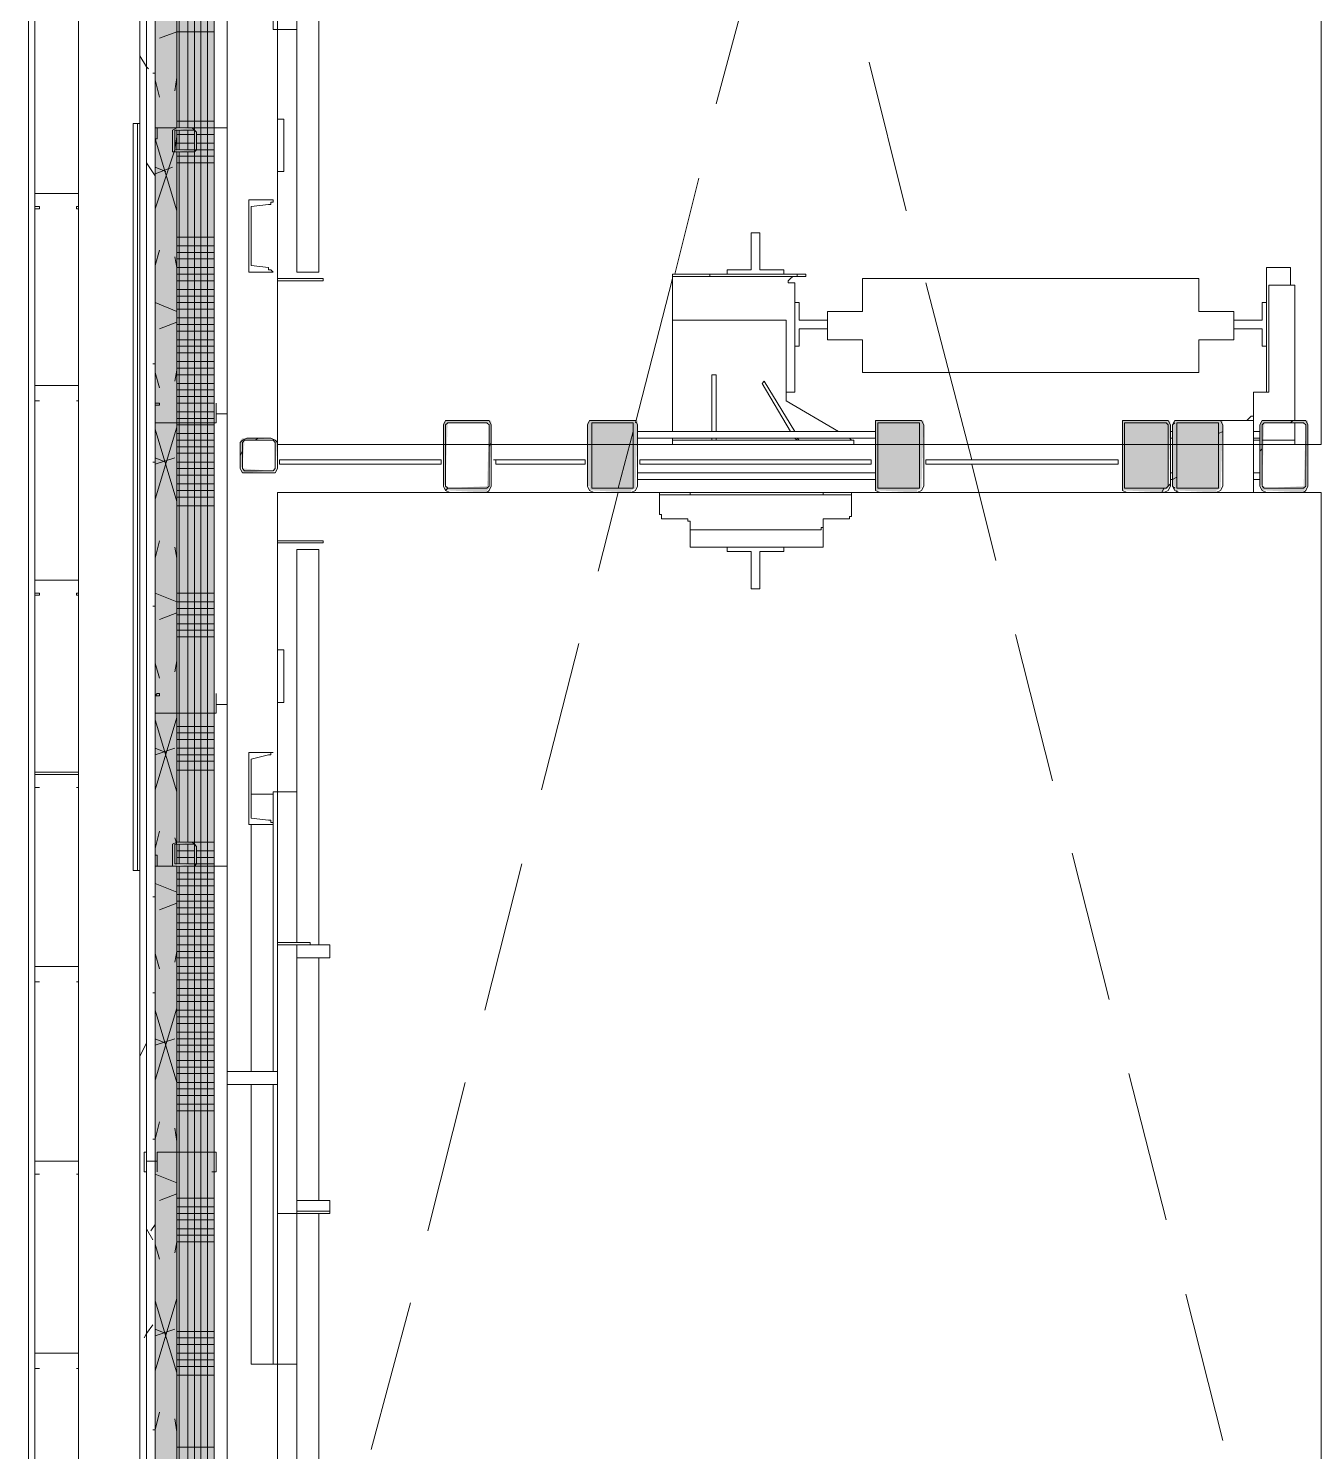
# Model space of a CAD drawing. Header units: metres. Extents: x 98 to 337, y -7 to 53.
# Drawn here: x 141.46 to 144.158, y 26.959 to 29.944 of the extents above; entities that cross this region are included whole.
import ezdxf

# ---------------------------------------------------------------- set-up
doc = ezdxf.new("R2010")
doc.units = ezdxf.units.M
doc.layers.add('PDF_Geometry', color=7, linetype='Continuous', lineweight=0, true_color=0xaaaaaa)
doc.layers.add('PDF_Solid Fills', color=7, linetype='Continuous', lineweight=0, true_color=0xffffff)

msp = doc.modelspace()

# ---------------------------------------------------------------- hatches: boundary and pattern name
at = {"layer": 'PDF_Solid Fills', "lineweight": 0, "transparency": 33554559}
for points in [[(141.7713, 25.4835), (141.7713, 35.522), (141.7255, 35.522), (141.7255, 25.4835)], [(141.7713, 25.4835), (141.7713, 35.522), (141.7255, 35.522), (141.7255, 25.4835)], [(142.3303, 28.9839), (142.3348, 28.9885), (142.3394, 29.1168), (142.4265, 29.1168), (142.4219, 28.9839), (142.3394, 28.9793), (142.3394, 28.9839), (142.3348, 28.9839), (142.3348, 28.9747), (142.344, 28.9747), (142.4212, 28.9702), (142.4219, 28.9702), (142.4219, 28.9747), (142.4265, 28.9793), (142.431, 29.1214), (142.3348, 29.1214), (142.3303, 29.1168)], [(142.6327, 28.9839), (142.6372, 28.9839), (142.6372, 28.9747), (142.6464, 28.9747), (142.7236, 28.9702), (142.7243, 28.9702), (142.7243, 28.9747), (142.7335, 28.9793), (142.738, 29.1214), (142.6372, 29.1214), (142.6327, 29.1168)], [(143.2374, 28.9747), (143.2466, 28.9747), (143.3238, 28.9702), (143.3245, 28.9702), (143.3245, 28.9747), (143.3337, 28.9793), (143.3382, 29.1196), (143.3382, 29.1214), (143.2374, 29.1214)], [(143.7552, 28.9747), (143.7643, 28.9747), (143.8415, 28.9702), (143.8422, 28.9702), (143.8422, 28.9747), (143.8514, 28.9793), (143.8559, 29.1214), (143.7552, 29.1214)], [(143.8605, 28.9839), (143.8651, 28.9839), (143.8651, 28.9747), (143.8743, 28.9747), (143.9515, 28.9702), (143.9521, 28.9702), (143.9521, 28.9747), (143.9613, 28.9793), (143.9659, 29.1214), (143.8651, 29.1214), (143.8605, 29.1168)], [(144.0438, 28.9839), (144.0484, 28.9885), (144.053, 29.1168), (144.14, 29.1168), (144.1354, 28.9839), (144.053, 28.9793), (144.053, 28.9839), (144.0484, 28.9839), (144.0484, 28.9747), (144.0576, 28.9747), (144.1348, 28.9702), (144.1354, 28.9702), (144.1354, 28.9747), (144.14, 28.9793), (144.1446, 29.1214), (144.0484, 29.1214), (144.0438, 29.1168)]]:
    msp.add_hatch(color=256, dxfattribs=at).paths.add_polyline_path(points)
h = msp.add_hatch(color=256, dxfattribs=at)
h.paths.add_polyline_path([(141.7713, 34.9447), (141.8491, 34.9447), (141.8491, 35.4441), (141.7713, 35.4441)])
h.paths.add_polyline_path([(141.8034, 28.1913), (141.7713, 28.1867), (141.7713, 26.8809), (141.8034, 26.8809), (141.7713, 26.8763), (141.7713, 26.8351), (141.8034, 26.8351), (141.7713, 26.8305), (141.7713, 25.5569), (141.8491, 25.5569), (141.8491, 30.9632), (141.7713, 30.9632), (141.7713, 29.7353), (141.8034, 29.7353), (141.7713, 29.7307), (141.7713, 29.6895), (141.8034, 29.6895), (141.7713, 29.685), (141.7713, 28.2371), (141.8034, 28.2371), (141.7713, 28.2325), (141.7713, 28.1913)])
h.paths.add_polyline_path([(141.7713, 32.4569), (141.8034, 32.4569), (141.7713, 32.4523), (141.7713, 31.0182), (141.8034, 31.0182), (141.7713, 31.0136), (141.7713, 30.9678), (141.8491, 30.9678), (141.8491, 34.9401), (141.7713, 34.9401), (141.7713, 33.8405), (141.8034, 33.8405), (141.7713, 33.8359), (141.7713, 33.7947), (141.8034, 33.7947), (141.7713, 33.7901), (141.7713, 32.5027), (141.8034, 32.5027), (141.7713, 32.4981)])
h = msp.add_hatch(color=256, dxfattribs=at)
h.paths.add_polyline_path([(141.7713, 34.9447), (141.8491, 34.9447), (141.8491, 35.4441), (141.7713, 35.4441)])
h.paths.add_polyline_path([(141.8034, 28.1913), (141.7713, 28.1867), (141.7713, 26.8809), (141.8034, 26.8809), (141.7713, 26.8763), (141.7713, 26.8351), (141.8034, 26.8351), (141.7713, 26.8305), (141.7713, 25.5569), (141.8491, 25.5569), (141.8491, 30.9632), (141.7713, 30.9632), (141.7713, 29.7353), (141.8034, 29.7353), (141.7713, 29.7307), (141.7713, 29.6895), (141.8034, 29.6895), (141.7713, 29.685), (141.7713, 28.2371), (141.8034, 28.2371), (141.7713, 28.2325), (141.7713, 28.1913)])
h.paths.add_polyline_path([(141.7713, 32.4569), (141.8034, 32.4569), (141.7713, 32.4523), (141.7713, 31.0182), (141.8034, 31.0182), (141.7713, 31.0136), (141.7713, 30.9678), (141.8491, 30.9678), (141.8491, 34.9401), (141.7713, 34.9401), (141.7713, 33.8405), (141.8034, 33.8405), (141.7713, 33.8359), (141.7713, 33.7947), (141.8034, 33.7947), (141.7713, 33.7901), (141.7713, 32.5027), (141.8034, 32.5027), (141.7713, 32.4981)])
h = msp.add_hatch(color=256, dxfattribs=at)
h.paths.add_polyline_path([(141.9088, 29.0205), (141.9088, 29.0114), (141.9683, 29.016), (141.9133, 29.0205)])
h.paths.add_polyline_path([(141.9775, 29.0205), (141.982, 29.0801), (141.9775, 29.0801)])
h.paths.add_polyline_path([(141.9729, 29.0205), (141.9775, 29.016), (141.9775, 29.0205)])
h.paths.add_polyline_path([(141.9133, 29.0801), (141.9775, 29.0847), (141.9088, 29.0847), (141.9042, 29.0801), (141.9042, 29.0205), (141.9088, 29.0251)])

# ---------------------------------------------------------------- linework, layer by layer
at = {"layer": 'PDF_Geometry', "lineweight": 0}
for points in [[(141.5651, 34.0788), (141.5697, 34.0788), (141.5697, 35.5861), (141.5697, 35.6045), (141.4597, 35.6045), (141.4597, 34.0788), (141.4597, 26.7343), (141.4734, 26.7343), (141.5651, 26.7343)], [(141.7071, 25.4148), (141.7071, 35.5861), (141.6934, 35.5861), (141.6934, 25.4148)], [(141.7071, 35.5724), (141.7071, 25.4331), (141.7255, 25.4331), (141.7255, 35.5724)], [(141.982, 31.7696), (141.982, 29.0709), (144.1721, 29.0709), (144.1721, 31.7696), (141.982, 31.7696), (141.982, 29.0709), (144.1721, 29.0709), (144.1721, 31.7696)], [(141.7713, 29.7353), (141.7713, 30.3264), (141.7713, 30.9632), (141.7713, 30.3264)], [(141.7713, 29.9369), (141.7346, 29.9232)], [(141.6934, 29.8865), (141.7071, 29.8636), (141.7117, 29.859), (141.7071, 29.8636)], [(141.7255, 29.8498), (141.7209, 29.8498)], [(141.7255, 29.8361), (141.7346, 29.7994)], [(141.7713, 29.8407), (141.7667, 29.8132)], [(141.6797, 28.1776), (141.6797, 29.7445)], [(141.6888, 29.7445), (141.6843, 29.7445), (141.6797, 29.7445), (141.6843, 29.7445), (141.6888, 29.7445), (141.6934, 29.7445)], [(141.6797, 28.1776), (141.6797, 29.7445)], [(141.6888, 29.7445), (141.6843, 29.7445), (141.6797, 29.7445), (141.6843, 29.7445), (141.6888, 29.7445), (141.6934, 29.7445)], [(141.6888, 28.1776), (141.6888, 29.7445)], [(141.6888, 28.1776), (141.6888, 29.7445)], [(141.6934, 29.7445), (141.6934, 28.1776)], [(141.6934, 29.7445), (141.6934, 28.1776)], [(141.7255, 29.7353), (141.7255, 29.7124), (141.7301, 29.7124), (141.7301, 29.7353), (141.8767, 29.7353), (141.8767, 29.6574), (141.8767, 29.7353)], [(141.7621, 29.7261), (141.7621, 29.7307), (141.7713, 29.7353), (141.8034, 29.7353), (141.808, 29.7307), (141.8125, 29.7261), (141.8125, 29.6895), (141.808, 29.685), (141.8034, 29.685), (141.7713, 29.685), (141.7621, 29.685), (141.7621, 29.6895)], [(141.7713, 29.6895), (141.8034, 29.6895), (141.808, 29.6895), (141.808, 29.7261), (141.808, 29.7307), (141.8034, 29.7307), (141.7713, 29.7307), (141.7667, 29.7307), (141.7667, 29.7261), (141.7667, 29.6895)], [(141.7713, 29.6895), (141.7713, 29.7307)], [(141.9958, 29.6437), (141.9958, 29.7536), (141.9866, 29.7536), (141.982, 29.7536), (141.982, 29.6437), (141.9866, 29.6437)], [(141.7713, 29.717), (141.7667, 29.6895), (141.7255, 29.5658), (141.7667, 29.6895)], [(141.7255, 29.7124), (141.7713, 29.5612)], [(141.7713, 28.2371), (141.7713, 28.5074), (141.7713, 29.1168), (141.7713, 29.685), (141.7713, 29.1168), (141.7713, 28.5074)], [(141.7071, 29.662), (141.7255, 29.6345)], [(141.7255, 29.6529), (141.7483, 29.6437)], [(141.7621, 29.6529), (141.7255, 29.6391)], [(141.5651, 29.5658), (141.5651, 29.5979), (141.4734, 29.5979), (141.4734, 29.5658), (141.4826, 29.5658), (141.4826, 29.5704), (141.4734, 29.5704), (141.4734, 29.5979), (141.5651, 29.5979), (141.5651, 29.5704), (141.5605, 29.5704), (141.5605, 29.5658)], [(141.9729, 29.5841), (141.9729, 29.5795), (141.9683, 29.5795), (141.9683, 29.5749), (141.9637, 29.5749), (141.927, 29.5704), (141.927, 29.4467), (141.9637, 29.4421), (141.9637, 29.4375), (141.9683, 29.4375), (141.9729, 29.4329), (141.9225, 29.4329), (141.9225, 29.5841)], [(142.9763, 29.5154), (142.9763, 29.4375), (142.9259, 29.4375), (142.9259, 29.4283), (143.045, 29.4283), (143.045, 29.4375), (142.9946, 29.4375), (142.9946, 29.5154)], [(141.7346, 29.4787), (141.7255, 29.4467)], [(141.7667, 29.465), (141.7713, 29.4421)], [(142.0783, 29.4146), (142.0783, 29.4192), (141.982, 29.4192), (141.982, 29.4879), (141.982, 29.4146)], [(141.982, 29.4375), (141.982, 29.4741)], [(141.982, 29.4741), (141.982, 29.4375)], [(142.8113, 29.4238), (142.8113, 29.4192), (142.8113, 29.4146), (142.8113, 29.1809), (142.8113, 29.4146), (142.8113, 29.4192)], [(143.2099, 29.3504), (143.2099, 29.4192), (143.9155, 29.4192), (143.9155, 29.3504), (143.9888, 29.3504), (143.9888, 29.2909), (143.9155, 29.2909), (143.9155, 29.2222), (143.2099, 29.2222), (143.2099, 29.2909), (143.1366, 29.2909), (143.1366, 29.3504)], [(144.0301, 29.1809), (144.0621, 29.1809), (144.0621, 29.4055), (144.0621, 29.1809)], [(144.1171, 29.4055), (144.1171, 29.1214)], [(141.7255, 29.3688), (141.7713, 29.3504)], [(143.1366, 29.3138), (143.1366, 29.3321), (143.0771, 29.3321), (143.0771, 29.3688), (143.0679, 29.3688), (143.0679, 29.2772), (143.0771, 29.2772), (143.0771, 29.3138)], [(143.9888, 29.3321), (143.9888, 29.3138), (144.0484, 29.3138), (144.0484, 29.2772), (144.0576, 29.2772), (144.0576, 29.3688), (144.0484, 29.3688), (144.0484, 29.3321)], [(141.7713, 29.3276), (141.7346, 29.3138)], [(141.7255, 29.2405), (141.7209, 29.2405)], [(141.7713, 29.2268), (141.7667, 29.2038)], [(141.8492, 29.2314), (141.7713, 29.2314)], [(141.5651, 29.1626), (141.5651, 29.1901), (141.5651, 29.1947), (141.4734, 29.1947), (141.4734, 29.1901), (141.4734, 29.1626), (141.4826, 29.1626), (141.4734, 29.1626), (141.4734, 29.1901), (141.4734, 29.1947), (141.5651, 29.1947), (141.5651, 29.1901), (141.5651, 29.1626), (141.5605, 29.1626)], [(141.7255, 29.2222), (141.7346, 29.1901)], [(144.0301, 29.1809), (144.0576, 29.1809), (144.0301, 29.1809), (144.0301, 29.1306)], [(141.8538, 29.1352), (141.8767, 29.1352), (141.8767, 29.1168), (141.8767, 29.1534), (141.8767, 29.1489), (141.8767, 29.1534), (141.8767, 29.1168), (141.8767, 29.1352), (141.8538, 29.1352), (141.8538, 29.1168), (141.7301, 29.1168), (141.7255, 29.1168), (141.7255, 29.1534), (141.7255, 29.158), (141.7301, 29.158), (141.7346, 29.158), (141.7346, 29.1534), (141.7301, 29.1534), (141.7255, 29.1534), (141.7255, 29.1168), (141.7301, 29.1168), (141.8538, 29.1168), (141.8538, 29.158)], [(141.7713, 29.1076), (141.7255, 28.9565)], [(142.431, 29.1122), (142.4265, 29.1214), (142.4219, 29.1214), (142.344, 29.1214), (142.3348, 29.1214), (142.3303, 29.1122), (142.3303, 28.9839), (142.3348, 28.9747), (142.344, 28.9702), (142.4219, 28.9702), (142.4265, 28.9747), (142.431, 28.9839)], [(142.344, 29.1168), (142.4219, 29.1168), (142.4265, 29.1122), (142.4265, 28.9839), (142.4219, 28.9793), (142.344, 28.9793), (142.3394, 28.9793), (142.3348, 28.9839), (142.3348, 29.1122), (142.3394, 29.1168)], [(142.738, 29.1122), (142.7335, 29.1214), (142.7243, 29.1214), (142.6464, 29.1214), (142.6372, 29.1214), (142.6327, 29.1122), (142.6327, 28.9839), (142.6372, 28.9747), (142.6464, 28.9702), (142.7243, 28.9702), (142.7335, 28.9747), (142.738, 28.9839)], [(142.6464, 29.1168), (142.7243, 29.1168), (142.7289, 29.1168), (142.7289, 29.1122), (142.7289, 28.9839), (142.7289, 28.9793), (142.7243, 28.9793), (142.6464, 28.9793), (142.6418, 28.9793), (142.6418, 28.9839), (142.6418, 29.1122), (142.6418, 29.1168)], [(143.3383, 29.1122), (143.3337, 29.1214), (143.3245, 29.1214), (143.2466, 29.1214), (143.2374, 29.1214), (143.2374, 29.1122), (143.2374, 28.9839), (143.2374, 28.9747), (143.2466, 28.9702), (143.3245, 28.9702), (143.3337, 28.9747), (143.3383, 28.9839)], [(143.2466, 29.1168), (143.3245, 29.1168), (143.3291, 29.1168), (143.3291, 29.1122), (143.3291, 28.9839), (143.3291, 28.9793), (143.3245, 28.9793), (143.2466, 28.9793), (143.242, 28.9793), (143.242, 28.9839), (143.242, 29.1122), (143.242, 29.1168)], [(143.8559, 29.1122), (143.8514, 29.1214), (143.8422, 29.1214), (143.7643, 29.1214), (143.7552, 29.1214), (143.7552, 29.1122), (143.7552, 28.9839), (143.7552, 28.9747), (143.7643, 28.9702), (143.8422, 28.9702), (143.8514, 28.9747), (143.8559, 28.9839)], [(143.7643, 29.1168), (143.8422, 29.1168), (143.8468, 29.1168), (143.8514, 29.1122), (143.8514, 28.9839), (143.8468, 28.9793), (143.8422, 28.9793), (143.7643, 28.9793), (143.7597, 28.9793), (143.7597, 28.9839), (143.7597, 29.1122), (143.7597, 29.1168)], [(143.8605, 28.9839), (143.8651, 28.9747), (143.8743, 28.9702), (143.9521, 28.9702), (143.9613, 28.9747), (143.9659, 28.9839), (143.9659, 29.1122), (143.9613, 29.1214), (143.9521, 29.1214), (143.8743, 29.1214), (143.8651, 29.1214), (143.8605, 29.1122)], [(143.8605, 29.1122), (143.8605, 29.0985), (143.8605, 29.1122), (143.8651, 29.1168)], [(143.9521, 28.9793), (143.8743, 28.9793), (143.8697, 28.9793), (143.8697, 28.9839), (143.8697, 29.1122), (143.8697, 29.1168), (143.8743, 29.1168), (143.9521, 29.1168), (143.9567, 29.1168), (143.9567, 29.1122), (143.9567, 28.9839), (143.9567, 28.9793)], [(143.9521, 29.1214), (143.8743, 29.1214)], [(144.1446, 29.1122), (144.14, 29.1214), (144.1354, 29.1214), (144.0576, 29.1214), (144.0484, 29.1214), (144.0438, 29.1122), (144.0438, 28.9839), (144.0484, 28.9747), (144.0576, 28.9702), (144.1354, 28.9702), (144.14, 28.9747), (144.1446, 28.9839)], [(144.0576, 29.1168), (144.1354, 29.1168), (144.14, 29.1122), (144.14, 28.9839), (144.1354, 28.9793), (144.0576, 28.9793), (144.053, 28.9793), (144.0484, 28.9839), (144.0484, 29.1122), (144.053, 29.1168)], [(141.7255, 29.1031), (141.7713, 28.9519)], [(141.9042, 29.0205), (141.9088, 29.0114), (141.9179, 29.0114), (141.9683, 29.0114), (141.9775, 29.0114), (141.982, 29.0205), (141.982, 29.0755), (141.9775, 29.0801), (141.9683, 29.0847), (141.9179, 29.0847), (141.9088, 29.0801), (141.9042, 29.0755)], [(141.9683, 29.016), (141.9179, 29.016), (141.9133, 29.016), (141.9088, 29.0205), (141.9088, 29.0755), (141.9133, 29.0801), (141.9179, 29.0801), (141.9683, 29.0801), (141.9729, 29.0801), (141.9775, 29.0755), (141.9775, 29.0205), (141.9729, 29.016)], [(143.2374, 29.0985), (142.738, 29.0985), (142.738, 29.0847), (143.2374, 29.0847)], [(143.8559, 29.0985), (143.8605, 29.0985)], [(143.8605, 29.0847), (143.8559, 29.0847)], [(143.8605, 29.0847), (143.8605, 29.0114)], [(143.1137, 29.0709), (143.1092, 29.0709), (143.1137, 29.0709), (143.155, 29.0709), (143.1137, 29.0709), (143.1092, 29.0709)], [(144.0301, 29.0114), (144.0301, 29.0709)], [(144.0484, 29.0709), (144.1171, 29.0709)], [(144.0988, 29.0709), (144.0759, 29.0709)], [(141.7255, 29.0343), (141.7209, 29.0343)], [(141.7255, 29.0435), (141.7483, 29.0343)], [(141.7667, 29.0435), (141.7255, 29.0297)], [(142.3257, 29.0389), (141.9866, 29.0389), (141.9866, 29.0297), (142.3257, 29.0297)], [(142.005, 29.0389), (141.9866, 29.0389)], [(142.3257, 29.0389), (142.3027, 29.0389)], [(142.4586, 29.0389), (142.4356, 29.0389)], [(142.4402, 29.0297), (142.6281, 29.0297), (142.6281, 29.0389), (142.4402, 29.0389)], [(142.6281, 29.0389), (142.6097, 29.0389)], [(142.7426, 29.0297), (143.2283, 29.0297), (143.2283, 29.0389), (142.7426, 29.0389)], [(142.7426, 29.0297), (142.7426, 29.0389), (143.2283, 29.0389), (143.2283, 29.0297)], [(142.7426, 29.0297), (142.7426, 29.0389), (143.2283, 29.0389), (143.2283, 29.0297)], [(142.7609, 29.0389), (142.7426, 29.0389)], [(142.7609, 29.0389), (142.7426, 29.0389)], [(143.2283, 29.0389), (143.2099, 29.0389)], [(143.2283, 29.0389), (143.2099, 29.0389)], [(143.3428, 29.0297), (143.746, 29.0297), (143.746, 29.0389), (143.3428, 29.0389)], [(143.3611, 29.0389), (143.3428, 29.0389)], [(143.746, 29.0389), (143.7277, 29.0389)], [(143.2374, 29.0114), (142.738, 29.0114), (142.738, 28.9977), (143.2374, 28.9977)], [(143.8559, 29.0114), (143.8605, 29.0114)], [(144.0301, 29.0114), (144.0438, 29.0114)], [(144.0301, 28.9839), (144.0301, 28.9977), (144.0301, 28.9839), (144.0301, 28.9793), (144.0301, 28.9747), (144.0301, 28.9793)], [(144.0301, 28.9839), (144.0301, 28.9977), (144.0301, 28.9839), (144.0301, 28.9793), (144.0301, 28.9747), (144.0301, 28.9793)], [(141.982, 28.9702), (141.982, 26.2715), (144.1721, 26.2715), (144.1721, 28.9702), (141.982, 28.9702), (141.982, 26.2715), (144.1721, 26.2715), (144.1721, 28.9702)], [(143.187, 28.9702), (143.1825, 28.9702), (143.1779, 28.9702), (143.132, 28.9702), (143.1274, 28.9702), (143.1228, 28.9702), (143.1183, 28.9702), (142.8525, 28.9702), (142.8479, 28.9702), (142.8434, 28.9702), (142.8388, 28.9702), (142.793, 28.9702), (142.7884, 28.9702), (142.7839, 28.9702), (142.7884, 28.9702), (142.793, 28.9702), (142.8388, 28.9702), (142.8434, 28.9702), (142.8479, 28.9702), (142.8525, 28.9702), (143.1183, 28.9702), (143.1228, 28.9702), (143.1274, 28.9702), (143.132, 28.9702), (143.1779, 28.9702), (143.1825, 28.9702)], [(142.7839, 28.9656), (142.7884, 28.9656), (142.793, 28.9656), (142.8388, 28.9656), (142.8434, 28.9656), (142.8479, 28.9656), (142.8525, 28.9656), (143.1183, 28.9656), (143.1228, 28.9656), (143.1274, 28.9656), (143.132, 28.9656), (143.1779, 28.9656), (143.1825, 28.9656), (143.187, 28.9656), (143.187, 28.961), (143.187, 28.9243), (143.187, 28.9198), (143.1825, 28.9198), (143.1825, 28.9152), (143.1779, 28.9152), (143.132, 28.9152), (143.1274, 28.9152), (143.1274, 28.9106), (143.1274, 28.906), (143.1274, 28.9014), (143.1274, 28.8969), (143.1228, 28.8969), (143.1228, 28.8923), (143.1183, 28.8923), (142.8525, 28.8923), (142.8479, 28.8923), (142.8479, 28.8969), (142.8479, 28.9014), (142.8479, 28.906), (142.8479, 28.9106), (142.8434, 28.9106), (142.8434, 28.9152), (142.8388, 28.9152), (142.793, 28.9152), (142.7884, 28.9152), (142.7884, 28.9198), (142.7884, 28.9243), (142.7839, 28.9243), (142.7839, 28.961)], [(142.8343, 28.9702), (142.8067, 28.9702)], [(142.8479, 28.9656), (142.8479, 28.9702)], [(143.1274, 28.9702), (143.1274, 28.9656)], [(143.1641, 28.9702), (143.1366, 28.9702), (143.132, 28.9702), (143.1366, 28.9702), (143.132, 28.9702), (143.1366, 28.9702)], [(144.0301, 28.9702), (143.8697, 28.9702)], [(143.8743, 28.9702), (143.9521, 28.9702)], [(141.7346, 28.8694), (141.7255, 28.8327)], [(142.0783, 28.8694), (141.982, 28.8694), (141.982, 28.796), (141.982, 28.8648), (142.0783, 28.8648)], [(141.7667, 28.8557), (141.7713, 28.8327)], [(141.982, 28.8098), (141.982, 28.8465)], [(141.982, 28.8465), (141.982, 28.8098)], [(142.9946, 28.7686), (142.9946, 28.8465), (143.045, 28.8465), (143.045, 28.8557), (142.9259, 28.8557), (142.9259, 28.8465), (142.9763, 28.8465), (142.9763, 28.7686)], [(141.5651, 28.7548), (141.5651, 28.7869), (141.4734, 28.7869), (141.4734, 28.7548), (141.4826, 28.7548), (141.4826, 28.7594), (141.4734, 28.7594), (141.4734, 28.7869), (141.5651, 28.7869), (141.5651, 28.7594), (141.5605, 28.7594), (141.5605, 28.7548)], [(141.7255, 28.7594), (141.7713, 28.7411)], [(141.7255, 28.7319), (141.7209, 28.7319)], [(141.7713, 28.7182), (141.7346, 28.7044)], [(141.9958, 28.5303), (141.9958, 28.6403), (141.9866, 28.6403), (141.982, 28.6403), (141.982, 28.5303), (141.9866, 28.5303)], [(141.7255, 28.6128), (141.7346, 28.5808)], [(141.7713, 28.6174), (141.7667, 28.5945)], [(141.8538, 28.5257), (141.8767, 28.5257), (141.8767, 28.5074), (141.8767, 28.5441), (141.8767, 28.5395), (141.8767, 28.5441), (141.8767, 28.5074), (141.8767, 28.5257), (141.8538, 28.5257), (141.8538, 28.5074), (141.7301, 28.5074), (141.7255, 28.5074), (141.7255, 28.5441), (141.7301, 28.5487), (141.7346, 28.5487), (141.7346, 28.5441), (141.7301, 28.5441), (141.7255, 28.5441), (141.7255, 28.5074), (141.7301, 28.5074), (141.8538, 28.5074), (141.8538, 28.5487)], [(141.7713, 28.4983), (141.7255, 28.3471)], [(141.7255, 28.4937), (141.7713, 28.3425)], [(141.7255, 28.4341), (141.7483, 28.4249)], [(141.7667, 28.4341), (141.7255, 28.4203)], [(141.9729, 28.4249), (141.9683, 28.4249), (141.9683, 28.4203), (141.9637, 28.4203), (141.927, 28.4112), (141.927, 28.2875), (141.9637, 28.2829), (141.9683, 28.2829), (141.9683, 28.2783), (141.9729, 28.2783), (141.9729, 28.2738), (141.9225, 28.2738), (141.9225, 28.4249)], [(141.5651, 28.3516), (141.5651, 28.3791), (141.5651, 28.3837), (141.4734, 28.3837), (141.4734, 28.3791), (141.4734, 28.3516), (141.4826, 28.3516), (141.4734, 28.3516), (141.4734, 28.3791), (141.5651, 28.3791), (141.5651, 28.3516), (141.5605, 28.3516)], [(142.0691, 28.0218), (142.0691, 28.3242)], [(141.7255, 28.2096), (141.7301, 28.2096), (141.7301, 28.1867), (141.8767, 28.1867), (141.8767, 28.2646), (141.8767, 28.1867), (141.7255, 28.1867)], [(141.7346, 28.26), (141.7255, 28.2234)], [(141.7667, 28.2462), (141.7713, 28.2325), (141.7713, 28.2188), (141.7713, 28.2325)], [(141.7621, 28.228), (141.7621, 28.1913), (141.7621, 28.1867), (141.7713, 28.1867), (141.8034, 28.1867), (141.808, 28.1867), (141.8125, 28.1913), (141.8125, 28.228), (141.808, 28.2325), (141.8034, 28.2371), (141.7713, 28.2371), (141.7621, 28.2325)], [(141.7667, 28.228), (141.7667, 28.2325), (141.7713, 28.2325), (141.8034, 28.2325), (141.808, 28.2325), (141.808, 28.228), (141.808, 28.1913), (141.8034, 28.1913), (141.7713, 28.1913), (141.7667, 28.1913)], [(141.7713, 28.1913), (141.7713, 28.2325)], [(141.7713, 26.8809), (141.7713, 27.5865), (141.7713, 28.1867), (141.7713, 27.5865)], [(141.6888, 28.1776), (141.6934, 28.1776), (141.6888, 28.1776), (141.6843, 28.1776), (141.6797, 28.1776), (141.6843, 28.1776)], [(141.6888, 28.1776), (141.6934, 28.1776), (141.6888, 28.1776), (141.6843, 28.1776), (141.6797, 28.1776), (141.6843, 28.1776)], [(142.0508, 28.0218), (142.0508, 28.0264), (141.982, 28.0264), (141.982, 28.0584), (141.982, 28.0218)], [(142.092, 27.9943), (142.0232, 27.9943), (142.0232, 28.0218), (142.092, 28.0218)], [(141.5651, 27.9439), (141.5651, 27.9759), (141.4734, 27.9759), (141.4734, 27.9439), (141.4826, 27.9439), (141.4734, 27.9439), (141.4734, 27.9759), (141.5651, 27.9759), (141.5651, 27.9439), (141.5605, 27.9439)], [(142.0691, 27.7423), (142.0691, 27.9943)], [(142.0691, 27.4857), (142.0691, 27.9943), (142.0691, 27.7423), (142.0691, 27.4857), (142.0691, 27.7423)], [(141.7301, 27.5682), (141.7071, 27.5682), (141.7071, 27.5865), (141.7026, 27.5865), (141.7026, 27.5453), (141.7071, 27.5453), (141.7071, 27.5498), (141.7071, 27.5453), (141.7026, 27.5453), (141.7026, 27.5865), (141.7071, 27.5865), (141.7071, 27.5682), (141.7301, 27.5682), (141.7301, 27.5865), (141.8538, 27.5865), (141.8538, 27.5453), (141.8446, 27.5453), (141.8538, 27.5453), (141.8538, 27.5865), (141.7301, 27.5865), (141.7301, 27.5453)], [(141.5651, 27.5407), (141.5651, 27.5682), (141.4734, 27.5682), (141.4734, 27.5407), (141.4826, 27.5407), (141.4734, 27.5407), (141.4734, 27.5682), (141.5651, 27.5682), (141.5651, 27.5407), (141.5605, 27.5407)], [(142.0232, 27.4857), (142.092, 27.4857), (142.092, 27.4628), (142.092, 27.4582), (142.0232, 27.4582), (142.0232, 27.4628)], [(142.0232, 27.4628), (142.092, 27.4628)], [(142.0508, 27.4582), (141.982, 27.4582), (141.982, 27.4261), (141.982, 27.4582)], [(142.0691, 27.1604), (142.0691, 27.4582)], [(141.5651, 27.1329), (141.5651, 27.1604), (141.5651, 27.165), (141.4734, 27.165), (141.4734, 27.1604), (141.4734, 27.1329), (141.4826, 27.1329), (141.4734, 27.1329), (141.4734, 27.1604), (141.4734, 27.165), (141.5651, 27.165), (141.5651, 27.1604), (141.5651, 27.1329), (141.5605, 27.1329)]]:
    msp.add_lwpolyline(points, close=True, dxfattribs=at)
for points in [[(142.1561, 25.401), (145.1297, 25.401), (145.6749, 25.401), (145.6749, 25.5247), (145.1297, 25.5247), (145.1297, 25.5797), (145.1297, 35.4762), (145.6337, 35.4762), (145.6337, 35.6045), (145.1297, 35.6045), (144.9464, 35.6045), (141.6934, 35.6045), (141.6934, 35.4212), (141.6934, 25.5797), (141.6934, 25.401), (141.8263, 25.401)], [(141.6934, 25.401), (141.6934, 35.6045), (141.6934, 25.401)], [(145.1113, 25.4148), (145.0976, 25.4148), (141.7071, 25.4148), (141.7071, 25.4331), (141.7071, 25.5797), (141.7071, 35.4212), (141.7071, 35.5724), (141.7071, 35.5861), (144.9464, 35.5861), (145.0976, 35.5861), (145.1113, 35.5861)], [(141.7713, 34.9447), (141.7713, 35.522), (141.7255, 35.522), (141.7255, 25.4835), (141.7713, 25.4835), (141.7713, 25.905), (141.7713, 26.5144), (141.7713, 26.8305)], [(144.9739, 35.4441), (144.9739, 25.5797), (144.9739, 25.5569), (144.951, 25.5569), (144.9464, 25.5569), (141.8996, 25.5569), (141.8492, 25.5569), (141.8492, 25.905), (141.8492, 26.5144), (141.8492, 26.8809), (141.8492, 27.5865), (141.8492, 28.1867), (141.8492, 28.5074), (141.8492, 29.1168), (141.8492, 29.7353), (141.8492, 30.3264)], [(141.478, 26.6014), (141.478, 25.2911), (141.4597, 25.2911), (142.2432, 25.2911), (142.2432, 25.401), (145.1297, 25.401), (145.1297, 25.3919), (145.1297, 25.401), (145.1343, 25.401), (145.1297, 25.401), (145.1113, 25.401), (145.0976, 25.401), (141.6934, 25.401), (141.6934, 25.4148), (141.6934, 25.5797), (141.6934, 35.4212)], [(141.8996, 25.4331), (141.7255, 25.4331), (141.7255, 25.4835), (141.7255, 25.5797), (141.7255, 35.4212)], [(144.1721, 26.1845), (141.8996, 26.1845), (141.8996, 26.0012), (144.3554, 26.0012), (144.3554, 26.015), (144.3554, 26.1845), (144.3554, 34.711), (144.3554, 34.8806), (144.3554, 34.8943), (141.8767, 34.8943), (141.8767, 35.4212), (144.9464, 35.4212), (144.9464, 25.5797), (141.8767, 25.5797), (141.8767, 26.8809), (141.8767, 28.1867), (141.8767, 29.7353), (141.8767, 30.9632)], [(141.4734, 26.7343), (141.4734, 34.0788), (141.4597, 34.0788)], [(141.7942, 29.7353), (141.7942, 30.9678), (141.7942, 31.0136)], [(141.7713, 29.7353), (141.7713, 30.3264), (141.7713, 30.9632)], [(141.7759, 29.7353), (141.7759, 30.3264), (141.7759, 30.9632)], [(141.8492, 30.3264), (141.8492, 29.7353), (141.8492, 29.1168), (141.8492, 28.5074), (141.8492, 28.1867), (141.8492, 27.5865), (141.8492, 26.8809), (141.8492, 26.5144), (141.8492, 25.905), (141.8492, 25.5797), (141.8767, 25.5797), (141.8767, 26.8809), (141.8767, 28.1867), (141.8767, 29.7353), (141.8767, 30.9632)], [(142.0232, 29.4696), (142.0232, 29.9415), (141.9729, 29.9415), (141.9729, 30.528)], [(141.8492, 30.3264), (141.8492, 29.7353), (141.8492, 29.1168), (141.8492, 28.5074), (141.8492, 28.1867), (141.8492, 27.5865), (141.8492, 26.8809)], [(142.0691, 29.9461), (142.0691, 30.2622), (142.0691, 29.4329), (142.0232, 29.4329), (142.0232, 30.2576), (142.0232, 29.9415), (141.9729, 29.9415), (141.9729, 29.9919)], [(142.0691, 29.4696), (142.0691, 30.2622), (142.0691, 29.9599)], [(142.903, 29.7857), (142.9854, 30.0927)], [(141.7713, 29.9369), (141.8492, 29.9369)], [(143.2237, 29.8728), (143.3016, 29.5612)], [(141.7713, 29.7491), (141.8492, 29.7491)], [(141.7713, 29.7353), (141.8492, 29.7353)], [(141.7713, 29.6895), (141.7713, 29.7307)], [(141.7759, 29.6895), (141.7759, 29.7307)], [(141.7942, 29.6895), (141.7942, 29.7307)], [(141.982, 29.7536), (141.982, 29.6437)], [(141.982, 29.7032), (141.982, 29.6987), (141.982, 29.7032), (141.982, 29.7353)], [(141.7713, 29.7216), (141.808, 29.7216)], [(141.7713, 29.7032), (141.808, 29.7032)], [(141.8125, 29.7216), (141.8492, 29.7216)], [(141.8125, 29.7032), (141.8492, 29.7032)], [(141.7713, 29.6895), (141.8492, 29.6895)], [(141.7713, 28.2371), (141.7713, 28.5074), (141.7713, 29.1168), (141.7713, 29.685)], [(141.7713, 29.6758), (141.8492, 29.6758)], [(141.7759, 28.2371), (141.7759, 28.5074), (141.7759, 29.1168), (141.7759, 29.685)], [(141.7942, 28.2371), (141.7942, 29.685)], [(141.982, 29.6529), (141.982, 29.6483), (141.982, 29.6529), (141.982, 29.685), (141.982, 29.6895), (141.982, 29.685)], [(141.7713, 29.662), (141.8492, 29.662)], [(142.8159, 29.4283), (142.8663, 29.6299)], [(141.7713, 29.5063), (141.8492, 29.5063)], [(141.7713, 29.4879), (141.8492, 29.4879)], [(141.7713, 29.4741), (141.8492, 29.4741)], [(141.982, 29.4741), (141.982, 29.4375), (141.982, 29.4741)], [(141.982, 29.4375), (141.982, 29.4741)], [(141.982, 29.4375), (141.982, 29.4741)], [(141.7713, 29.4604), (141.8492, 29.4604)], [(141.7713, 29.4421), (141.8492, 29.4421)], [(144.0621, 29.4421), (144.0667, 29.4421), (144.0713, 29.4421), (144.108, 29.4421), (144.108, 29.4055), (144.108, 29.4421), (144.0713, 29.4421), (144.0667, 29.4421), (144.0621, 29.4421), (144.0576, 29.4421), (144.0576, 29.1809)], [(141.7713, 29.4283), (141.8492, 29.4283)], [(141.7713, 29.4146), (141.8492, 29.4146)], [(142.7335, 29.1168), (142.8113, 29.4192)], [(143.0542, 29.4101), (143.0588, 29.4101), (143.0634, 29.4101), (143.0679, 29.4101), (143.0679, 29.3688), (143.0679, 29.4101), (143.0634, 29.4101), (143.0588, 29.4101), (143.0542, 29.4101), (143.0542, 29.4146), (143.0588, 29.4192), (143.0634, 29.4238), (143.0038, 29.4238), (142.9442, 29.4238), (142.8846, 29.4238), (142.8205, 29.4238), (142.8113, 29.4238), (142.8113, 29.4283), (142.8205, 29.4283), (142.8846, 29.4283), (142.8205, 29.4283), (142.8113, 29.4283), (142.8113, 29.4238), (142.8892, 29.4238), (143.0725, 29.4238), (143.0908, 29.4238), (143.0908, 29.4283), (143.0725, 29.4283), (142.8892, 29.4283), (142.8113, 29.4283), (142.8113, 29.4238), (142.8113, 29.4146), (142.8113, 29.4238), (142.8113, 29.4283), (142.8892, 29.4283), (142.8892, 29.4238)], [(143.0725, 29.4238), (143.0725, 29.4283), (143.0908, 29.4283), (143.0908, 29.4238), (143.0725, 29.4238), (143.0634, 29.4238), (143.0588, 29.4192), (143.0542, 29.4146)], [(143.3428, 29.4101), (143.439, 29.0389)], [(144.1125, 29.4055), (144.108, 29.4055), (144.1034, 29.4055), (144.0621, 29.4055), (144.1034, 29.4055), (144.108, 29.4055), (144.1125, 29.4055), (144.1171, 29.4055)], [(141.7713, 29.3963), (141.8492, 29.3963)], [(141.7713, 29.3825), (141.8492, 29.3825)], [(141.7713, 29.3688), (141.8492, 29.3688)], [(141.7713, 29.355), (141.8492, 29.355)], [(141.7713, 29.3367), (141.8492, 29.3367)], [(141.7713, 29.323), (141.8492, 29.323)], [(142.8113, 29.0985), (142.8113, 29.3321), (142.8113, 29.0985), (142.738, 29.0985)], [(143.1595, 29.0985), (143.0496, 29.1626), (143.0496, 29.3321), (142.8113, 29.3321)], [(141.7713, 29.3092), (141.8492, 29.3092)], [(141.7713, 29.2909), (141.8492, 29.2909)], [(141.7713, 29.2772), (141.8492, 29.2772)], [(141.7713, 29.2634), (141.8492, 29.2634)], [(143.2374, 29.0985), (143.1595, 29.0985), (143.0496, 29.1626), (143.0496, 29.1809), (143.0542, 29.1809), (143.0588, 29.1809), (143.0634, 29.1809), (143.0679, 29.1809), (143.0679, 29.2772), (143.0679, 29.1809), (143.0634, 29.1809), (143.0588, 29.1809), (143.0542, 29.1809), (143.0496, 29.1809)], [(141.7713, 29.2451), (141.8492, 29.2451)], [(141.7713, 29.2176), (141.8492, 29.2176)], [(141.7713, 29.1992), (141.8492, 29.1992)], [(142.8938, 29.0985), (142.8938, 29.2176), (142.903, 29.2176), (142.903, 29.0985)], [(143.0588, 29.0985), (142.9992, 29.1992), (143.0038, 29.2038), (143.0679, 29.0985)], [(141.7713, 29.1855), (141.8492, 29.1855)], [(141.7713, 29.1718), (141.8492, 29.1718)], [(144.0301, 29.0801), (144.0438, 29.0801), (144.0301, 29.0801), (144.0301, 29.0847), (144.0438, 29.0847), (144.0438, 29.0985), (144.0301, 29.0985), (144.0301, 29.1809), (144.0301, 29.1306), (144.0255, 29.1306), (144.0163, 29.1214), (144.0255, 29.1306), (144.0301, 29.1306), (144.0255, 29.1306), (144.0163, 29.1214), (144.0255, 29.1306), (144.0301, 29.1306)], [(141.7713, 29.158), (141.8492, 29.158)], [(141.7713, 29.1397), (141.8492, 29.1397)], [(141.8767, 29.1534), (141.8767, 29.158), (141.8767, 29.1534)], [(141.7713, 29.126), (141.8492, 29.126)], [(141.7713, 29.1122), (141.8492, 29.1122)], [(143.8697, 28.9747), (143.8697, 28.9702), (144.0301, 28.9702), (144.0301, 28.9747), (144.0301, 28.9793), (144.0301, 28.9839), (144.0301, 29.1122), (144.0301, 29.1168), (144.0301, 29.1214), (144.0301, 29.1168), (144.0301, 29.1122), (144.0301, 28.9839), (144.0301, 28.9793), (144.0301, 28.9747)], [(144.0301, 29.1214), (143.8697, 29.1214), (144.0117, 29.1214), (143.8697, 29.1214), (144.0117, 29.1214)], [(144.1125, 29.0801), (144.108, 29.0801), (144.1034, 29.0801), (144.0988, 29.0801), (144.0759, 29.0801), (144.0484, 29.0801), (144.1171, 29.0801), (144.1171, 29.0709), (144.1171, 29.0801), (144.1171, 29.1168), (144.1171, 29.0801)], [(144.108, 29.1168), (144.1125, 29.1214)], [(141.7713, 29.0939), (141.8492, 29.0939)], [(141.7713, 29.0801), (141.8492, 29.0801)], [(141.9362, 29.0801), (141.9408, 29.0847)], [(142.4265, 29.0664), (142.431, 29.0755)], [(142.6968, 28.9793), (142.7289, 29.0985)], [(142.738, 29.0847), (142.8113, 29.0847), (142.8113, 29.0801), (142.8113, 29.0755), (142.8113, 29.0801), (142.8113, 29.0847), (142.8113, 29.0801), (142.8113, 29.0709), (143.1916, 29.0709), (143.1916, 29.0801), (143.1916, 29.0755), (143.1916, 29.0801), (143.1916, 29.0709), (142.8113, 29.0709), (142.8113, 29.0801), (143.1916, 29.0801), (143.187, 29.0801), (143.1825, 29.0847), (143.1779, 29.0847), (143.2374, 29.0847)], [(142.8434, 29.0801), (142.8479, 29.0801), (142.8434, 29.0801)], [(142.903, 29.0847), (142.903, 29.0801), (142.8938, 29.0801), (142.8938, 29.0847)], [(143.0725, 29.0847), (143.0771, 29.0801), (143.0725, 29.0801), (143.0679, 29.0847)], [(143.1137, 29.0801), (143.1092, 29.0801), (143.1137, 29.0801)], [(143.1137, 29.0801), (143.155, 29.0801), (143.1595, 29.0801), (143.155, 29.0801)], [(143.187, 29.0801), (143.1825, 29.0847), (143.187, 29.0801), (143.1916, 29.0801), (143.187, 29.0801), (143.1825, 29.0847), (143.1779, 29.0847)], [(143.9567, 29.0939), (143.9659, 29.0985)], [(144.0759, 29.0801), (144.0713, 29.0801), (144.0759, 29.0801)], [(141.7713, 29.0664), (141.8492, 29.0664)], [(141.7713, 29.0527), (141.8492, 29.0527)], [(141.9042, 29.0481), (141.9088, 29.0572)], [(142.8434, 29.0709), (142.8479, 29.0709), (142.8434, 29.0709)], [(142.8434, 29.0709), (142.8479, 29.0709), (142.8434, 29.0709)], [(143.155, 29.0709), (143.1595, 29.0709), (143.155, 29.0709)], [(143.155, 29.0709), (143.1595, 29.0709), (143.155, 29.0709)], [(144.0301, 29.0709), (144.0301, 29.0114)], [(144.0301, 29.0709), (144.0301, 29.0114)], [(144.0301, 29.0709), (144.0301, 29.0114)], [(144.0301, 29.0709), (144.0301, 29.0114)], [(144.0438, 29.0709), (144.0301, 29.0709)], [(144.0438, 29.0709), (144.0301, 29.0709)], [(144.0438, 29.0572), (144.0484, 29.0618)], [(144.0759, 29.0709), (144.0713, 29.0709), (144.0759, 29.0709)], [(144.0759, 29.0709), (144.0713, 29.0709), (144.0759, 29.0709)], [(141.7713, 29.0343), (141.8492, 29.0343)], [(141.7713, 29.0205), (141.8492, 29.0205)], [(143.439, 29.0297), (143.4894, 28.8281)], [(141.7713, 29.0069), (141.8492, 29.0069)], [(141.7713, 28.9885), (141.8492, 28.9885)], [(143.2374, 29.0114), (142.738, 29.0114)], [(142.738, 28.9977), (143.2374, 28.9977)], [(143.8514, 28.9839), (143.8559, 28.9885)], [(143.8605, 28.9977), (143.8605, 28.9839), (143.8651, 28.9793), (143.8605, 28.9839), (143.8605, 28.9977), (143.8559, 28.9977), (143.8605, 28.9977), (143.8697, 29.0023)], [(144.0438, 29.0114), (144.0438, 28.9977), (144.0301, 28.9977), (144.0438, 28.9977)], [(144.0301, 28.9977), (144.0301, 28.9839), (144.0301, 28.9793), (144.0301, 28.9747), (144.0301, 28.9793), (144.0301, 28.9839)], [(144.0301, 28.9977), (144.0301, 28.9839)], [(141.7713, 28.9747), (141.8492, 28.9747)], [(141.7713, 28.961), (141.8492, 28.961)], [(142.3348, 28.9747), (142.3394, 28.9793)], [(142.6555, 28.8052), (142.6968, 28.9702)], [(142.8388, 28.9152), (142.793, 28.9152), (142.7884, 28.9152), (142.7884, 28.9198), (142.7884, 28.9243), (142.7839, 28.9243), (142.7839, 28.961), (142.7839, 28.9656), (142.7839, 28.9702), (142.7839, 28.9656), (142.7839, 28.9702), (142.7839, 28.9656), (142.7839, 28.961)], [(142.8343, 28.9656), (142.8067, 28.9656)], [(142.8388, 28.9702), (142.8434, 28.9702), (142.8388, 28.9702)], [(142.8388, 28.9702), (142.8434, 28.9702), (142.8388, 28.9702)], [(142.8388, 28.9656), (142.8434, 28.9656), (142.8388, 28.9656)], [(143.187, 28.961), (143.187, 28.9656), (143.187, 28.9702), (143.187, 28.9656), (143.187, 28.9702), (143.187, 28.9656), (143.187, 28.961), (143.187, 28.9243), (143.187, 28.9198), (143.1825, 28.9198), (143.1825, 28.9152), (143.1779, 28.9152), (143.132, 28.9152)], [(143.1641, 28.9656), (143.1366, 28.9656), (143.132, 28.9656), (143.1366, 28.9656)], [(143.8376, 28.9702), (143.8422, 28.9793)], [(143.8697, 28.9702), (144.0301, 28.9702)], [(141.7713, 28.9427), (141.8492, 28.9427)], [(142.8479, 28.8603), (142.8479, 28.8648), (142.8479, 28.8694), (142.8479, 28.9106), (142.8479, 28.906), (142.8479, 28.9014)], [(142.8479, 28.9106), (142.8479, 28.8694), (142.8479, 28.8648), (142.8479, 28.8603), (142.8479, 28.8557), (143.1274, 28.8557), (143.1274, 28.8603), (143.1274, 28.8648), (143.1274, 28.8694), (143.1274, 28.9106)], [(143.1274, 28.9014), (143.1274, 28.906), (143.1274, 28.9106), (143.1274, 28.8694), (143.1274, 28.8648), (143.1274, 28.8603)], [(142.0691, 28.3242), (142.0691, 28.0218), (142.0691, 28.8511), (142.0232, 28.8511), (142.0232, 28.0264), (142.0232, 28.3425), (141.9729, 28.3425), (141.9729, 28.2921)], [(141.982, 28.8465), (141.982, 28.8098), (141.982, 28.8465)], [(141.982, 28.8098), (141.982, 28.8465)], [(141.982, 28.8098), (141.982, 28.8465)], [(141.9729, 27.7561), (141.9729, 28.3425), (142.0232, 28.3425), (142.0232, 28.8144)], [(142.0691, 28.3379), (142.0691, 28.0218), (142.0691, 28.8144)], [(141.7713, 28.7594), (141.8492, 28.7594)], [(141.7713, 28.7411), (141.8492, 28.7411)], [(141.7713, 28.7274), (141.8492, 28.7274)], [(141.7713, 28.7136), (141.8492, 28.7136)], [(141.7713, 28.6953), (141.8492, 28.6953)], [(141.7713, 28.6816), (141.8492, 28.6816)], [(141.7713, 28.6678), (141.8492, 28.6678)], [(143.5306, 28.6724), (143.6086, 28.3654)], [(141.982, 28.6403), (141.982, 28.5303)], [(141.982, 28.5991), (141.982, 28.5945), (141.982, 28.5991), (141.982, 28.6311), (141.982, 28.6357), (141.982, 28.6311)], [(142.5364, 28.3471), (142.6143, 28.654)], [(141.982, 28.5487), (141.982, 28.5808), (141.982, 28.5854), (141.982, 28.5808)], [(141.8767, 28.5441), (141.8767, 28.5487), (141.8767, 28.5441)], [(141.7713, 28.4799), (141.8492, 28.4799)], [(141.7713, 28.4662), (141.8492, 28.4662)], [(141.7713, 28.4525), (141.8492, 28.4525)], [(141.7713, 28.4341), (141.8492, 28.4341)], [(141.7713, 28.4203), (141.8492, 28.4203)], [(141.7713, 28.4067), (141.8492, 28.4067)], [(141.7713, 28.3883), (141.8492, 28.3883)], [(141.927, 28.2875), (141.927, 28.3379), (141.9729, 28.3379)], [(141.927, 27.7561), (141.927, 28.2738)], [(141.7713, 28.1913), (141.7713, 28.2325)], [(141.7713, 28.2188), (141.808, 28.2188)], [(141.7759, 28.1913), (141.7759, 28.2325)], [(141.7942, 28.1913), (141.7942, 28.2325)], [(141.8034, 28.2371), (141.8492, 28.2371)], [(141.8125, 28.2188), (141.8492, 28.2188)], [(143.6498, 28.2142), (143.7277, 27.9072)], [(141.7713, 28.205), (141.808, 28.205)], [(141.7713, 26.8809), (141.7713, 27.5865), (141.7713, 28.1867)], [(141.8034, 28.1913), (141.8492, 28.1913)], [(141.8125, 28.205), (141.8492, 28.205)], [(142.4173, 27.8843), (142.4952, 28.1913)], [(141.7713, 28.173), (141.8492, 28.173)], [(141.7713, 28.1592), (141.8492, 28.1592)], [(141.7713, 28.1454), (141.8492, 28.1454)], [(142.0691, 27.1421), (142.0691, 27.4582), (142.0691, 26.6335), (142.0232, 26.6335), (142.0232, 27.4582), (142.0232, 28.0218), (142.0232, 27.4582), (142.0232, 27.1421), (141.9729, 27.1421), (141.9729, 27.1925)], [(142.092, 28.0218), (142.0232, 28.0218), (142.092, 28.0218)], [(142.0691, 27.4857), (142.0691, 27.9943)], [(142.0691, 27.9943), (142.0691, 27.4857)], [(141.8767, 27.7285), (141.982, 27.7285), (141.982, 27.7331), (141.982, 27.7377), (141.982, 27.7423), (141.982, 27.7469), (141.982, 27.7515), (141.982, 27.7561)], [(141.982, 27.7285), (141.982, 27.7331), (141.982, 27.7377), (141.982, 27.7423), (141.982, 27.7469), (141.982, 27.7515), (141.982, 27.7561), (141.8767, 27.7561)], [(142.0691, 27.7423), (142.0691, 27.7331)], [(142.2981, 27.4215), (142.3761, 27.7331)], [(143.7689, 27.7515), (143.8468, 27.4445)], [(141.9729, 27.1421), (141.927, 27.1421), (141.927, 27.7285)], [(142.0232, 26.6656), (142.0232, 27.1421), (141.9729, 27.1421), (141.9729, 27.7285)], [(142.0691, 26.6656), (142.0691, 27.4582), (142.0691, 27.1604)], [(143.8881, 27.2887), (143.9659, 26.9817)], [(142.1791, 26.9634), (142.2615, 27.2704)]]:
    msp.add_lwpolyline(points, dxfattribs=at)
at = {"layer": 'PDF_Geometry', "color": 254, "lineweight": 0, "true_color": 0xeaeaea}
for points in [[(141.808, 25.4835), (141.808, 25.5569), (141.808, 25.905), (141.808, 26.5144), (141.808, 27.5865), (141.808, 28.5074), (141.808, 29.1168), (141.808, 30.3264), (141.808, 31.2747), (141.808, 31.8842), (141.808, 33.135), (141.808, 34.3308), (141.808, 34.9401)], [(141.8217, 25.4835), (141.8217, 25.5569), (141.8217, 25.905), (141.8217, 26.5144), (141.8217, 26.8809), (141.8217, 27.5865), (141.8217, 28.1867), (141.8217, 28.5074), (141.8217, 29.1168), (141.8217, 29.7353), (141.8217, 30.3264), (141.8217, 30.9632)], [(141.8354, 25.4835), (141.8354, 25.5569), (141.8354, 25.905), (141.8354, 26.5144), (141.8354, 26.8809), (141.8354, 27.5865), (141.8354, 28.1867), (141.8354, 28.5074), (141.8354, 29.1168), (141.8354, 29.7353), (141.8354, 30.3264), (141.8354, 30.9632)], [(141.7759, 26.8809), (141.7759, 27.5865), (141.7759, 28.1867)], [(141.7942, 26.8809), (141.7942, 28.1867)], [(141.7713, 28.1272), (141.8492, 28.1272)], [(141.7713, 28.1134), (141.8492, 28.1134)], [(141.7713, 28.0996), (141.8492, 28.0996)], [(141.7713, 28.0859), (141.8492, 28.0859)], [(141.7713, 28.0676), (141.8492, 28.0676)], [(141.7713, 28.0538), (141.8492, 28.0538)], [(141.7713, 28.0401), (141.8492, 28.0401)], [(141.7713, 28.0218), (141.8492, 28.0218)], [(141.7713, 28.008), (141.8492, 28.008)], [(141.7713, 27.9943), (141.8492, 27.9943)], [(141.7713, 27.9759), (141.8492, 27.9759)], [(141.7713, 27.9485), (141.8492, 27.9485)], [(141.7713, 27.9301), (141.8492, 27.9301)], [(141.7713, 27.9164), (141.8492, 27.9164)], [(141.7713, 27.9027), (141.8492, 27.9027)], [(141.7713, 27.8843), (141.8492, 27.8843)], [(141.7713, 27.8705), (141.8492, 27.8705)], [(141.7713, 27.8569), (141.8492, 27.8569)], [(141.7713, 27.8385), (141.8492, 27.8385)], [(141.7713, 27.8247), (141.8492, 27.8247)], [(141.7713, 27.811), (141.8492, 27.811)], [(141.7713, 27.7973), (141.8492, 27.7973)], [(141.7713, 27.7789), (141.8492, 27.7789)], [(141.7713, 27.7652), (141.8492, 27.7652)], [(141.7713, 27.7515), (141.8492, 27.7515)], [(141.7713, 27.7331), (141.8492, 27.7331)], [(141.7713, 27.7194), (141.8492, 27.7194)], [(141.7713, 27.7056), (141.8492, 27.7056)], [(141.7713, 27.6873), (141.8492, 27.6873)], [(141.7713, 27.6736), (141.8492, 27.6736)], [(141.7713, 27.4903), (141.8492, 27.4903)], [(141.7713, 27.472), (141.8492, 27.472)], [(141.7713, 27.4582), (141.8492, 27.4582)], [(141.7713, 27.4445), (141.8492, 27.4445)], [(141.7713, 27.4261), (141.8492, 27.4261)], [(141.7713, 27.4124), (141.8492, 27.4124)], [(141.7713, 27.3987), (141.8492, 27.3987)], [(141.7713, 27.2108), (141.8492, 27.2108)], [(141.7713, 27.1971), (141.8492, 27.1971)], [(141.7713, 27.1833), (141.8492, 27.1833)], [(141.7713, 27.165), (141.8492, 27.165)], [(141.7713, 27.1512), (141.8492, 27.1512)], [(141.7713, 27.1375), (141.8492, 27.1375)], [(141.7713, 27.1192), (141.8492, 27.1192)], [(141.7713, 26.968), (141.8492, 26.968)]]:
    msp.add_lwpolyline(points, dxfattribs=at)
at = {"layer": 'PDF_Geometry', "color": 254, "lineweight": 0, "true_color": 0xdddddd}
for points in [[(141.7255, 28.15), (141.7713, 28.1318)], [(141.7713, 28.1088), (141.7346, 28.0951)], [(141.7255, 28.0034), (141.7346, 27.9713)], [(141.7713, 28.008), (141.7667, 27.9851)], [(141.7713, 27.8889), (141.7255, 27.7377)], [(141.7255, 27.8843), (141.7713, 27.7331)], [(141.7255, 27.8247), (141.7483, 27.8156)], [(141.7667, 27.8247), (141.7255, 27.811)], [(141.7346, 27.6506), (141.7255, 27.614)], [(141.7667, 27.6369), (141.7713, 27.6094)], [(141.7255, 27.5407), (141.7713, 27.5224)], [(141.7713, 27.4994), (141.7346, 27.4857)], [(141.7255, 27.3941), (141.7346, 27.362)], [(141.7713, 27.3987), (141.7667, 27.3757)], [(141.7713, 27.2795), (141.7255, 27.1283)], [(141.7255, 27.2749), (141.7713, 27.1238)], [(141.7255, 27.2154), (141.7483, 27.2063)], [(141.7667, 27.2154), (141.7255, 27.2017)], [(141.7346, 27.0413), (141.7255, 27.0046)], [(141.7667, 27.0276), (141.7713, 27)]]:
    msp.add_lwpolyline(points, close=True, dxfattribs=at)
at = {"layer": 'PDF_Geometry', "color": 254, "lineweight": 0, "true_color": 0xeaeaea}
for points in [[(141.7255, 28.1226), (141.7209, 28.1226)], [(141.8492, 27.9622), (141.7713, 27.9622)], [(141.7255, 27.9209), (141.7209, 27.9209)], [(141.6934, 27.8614), (141.6934, 27.8569)], [(141.6934, 27.7881), (141.7071, 27.8156)], [(141.7255, 27.614), (141.7209, 27.614)], [(141.7163, 27.4215), (141.7255, 27.4353)], [(141.7071, 27.4307), (141.7071, 27.4261), (141.7209, 27.4032), (141.7071, 27.4261)], [(141.7026, 27.1971), (141.7071, 27.2063), (141.7209, 27.2245), (141.7071, 27.2063)], [(141.7255, 27.0046), (141.7209, 27.0046)]]:
    msp.add_lwpolyline(points, close=True, dxfattribs=at)

doc.saveas('drawing.dxf')
